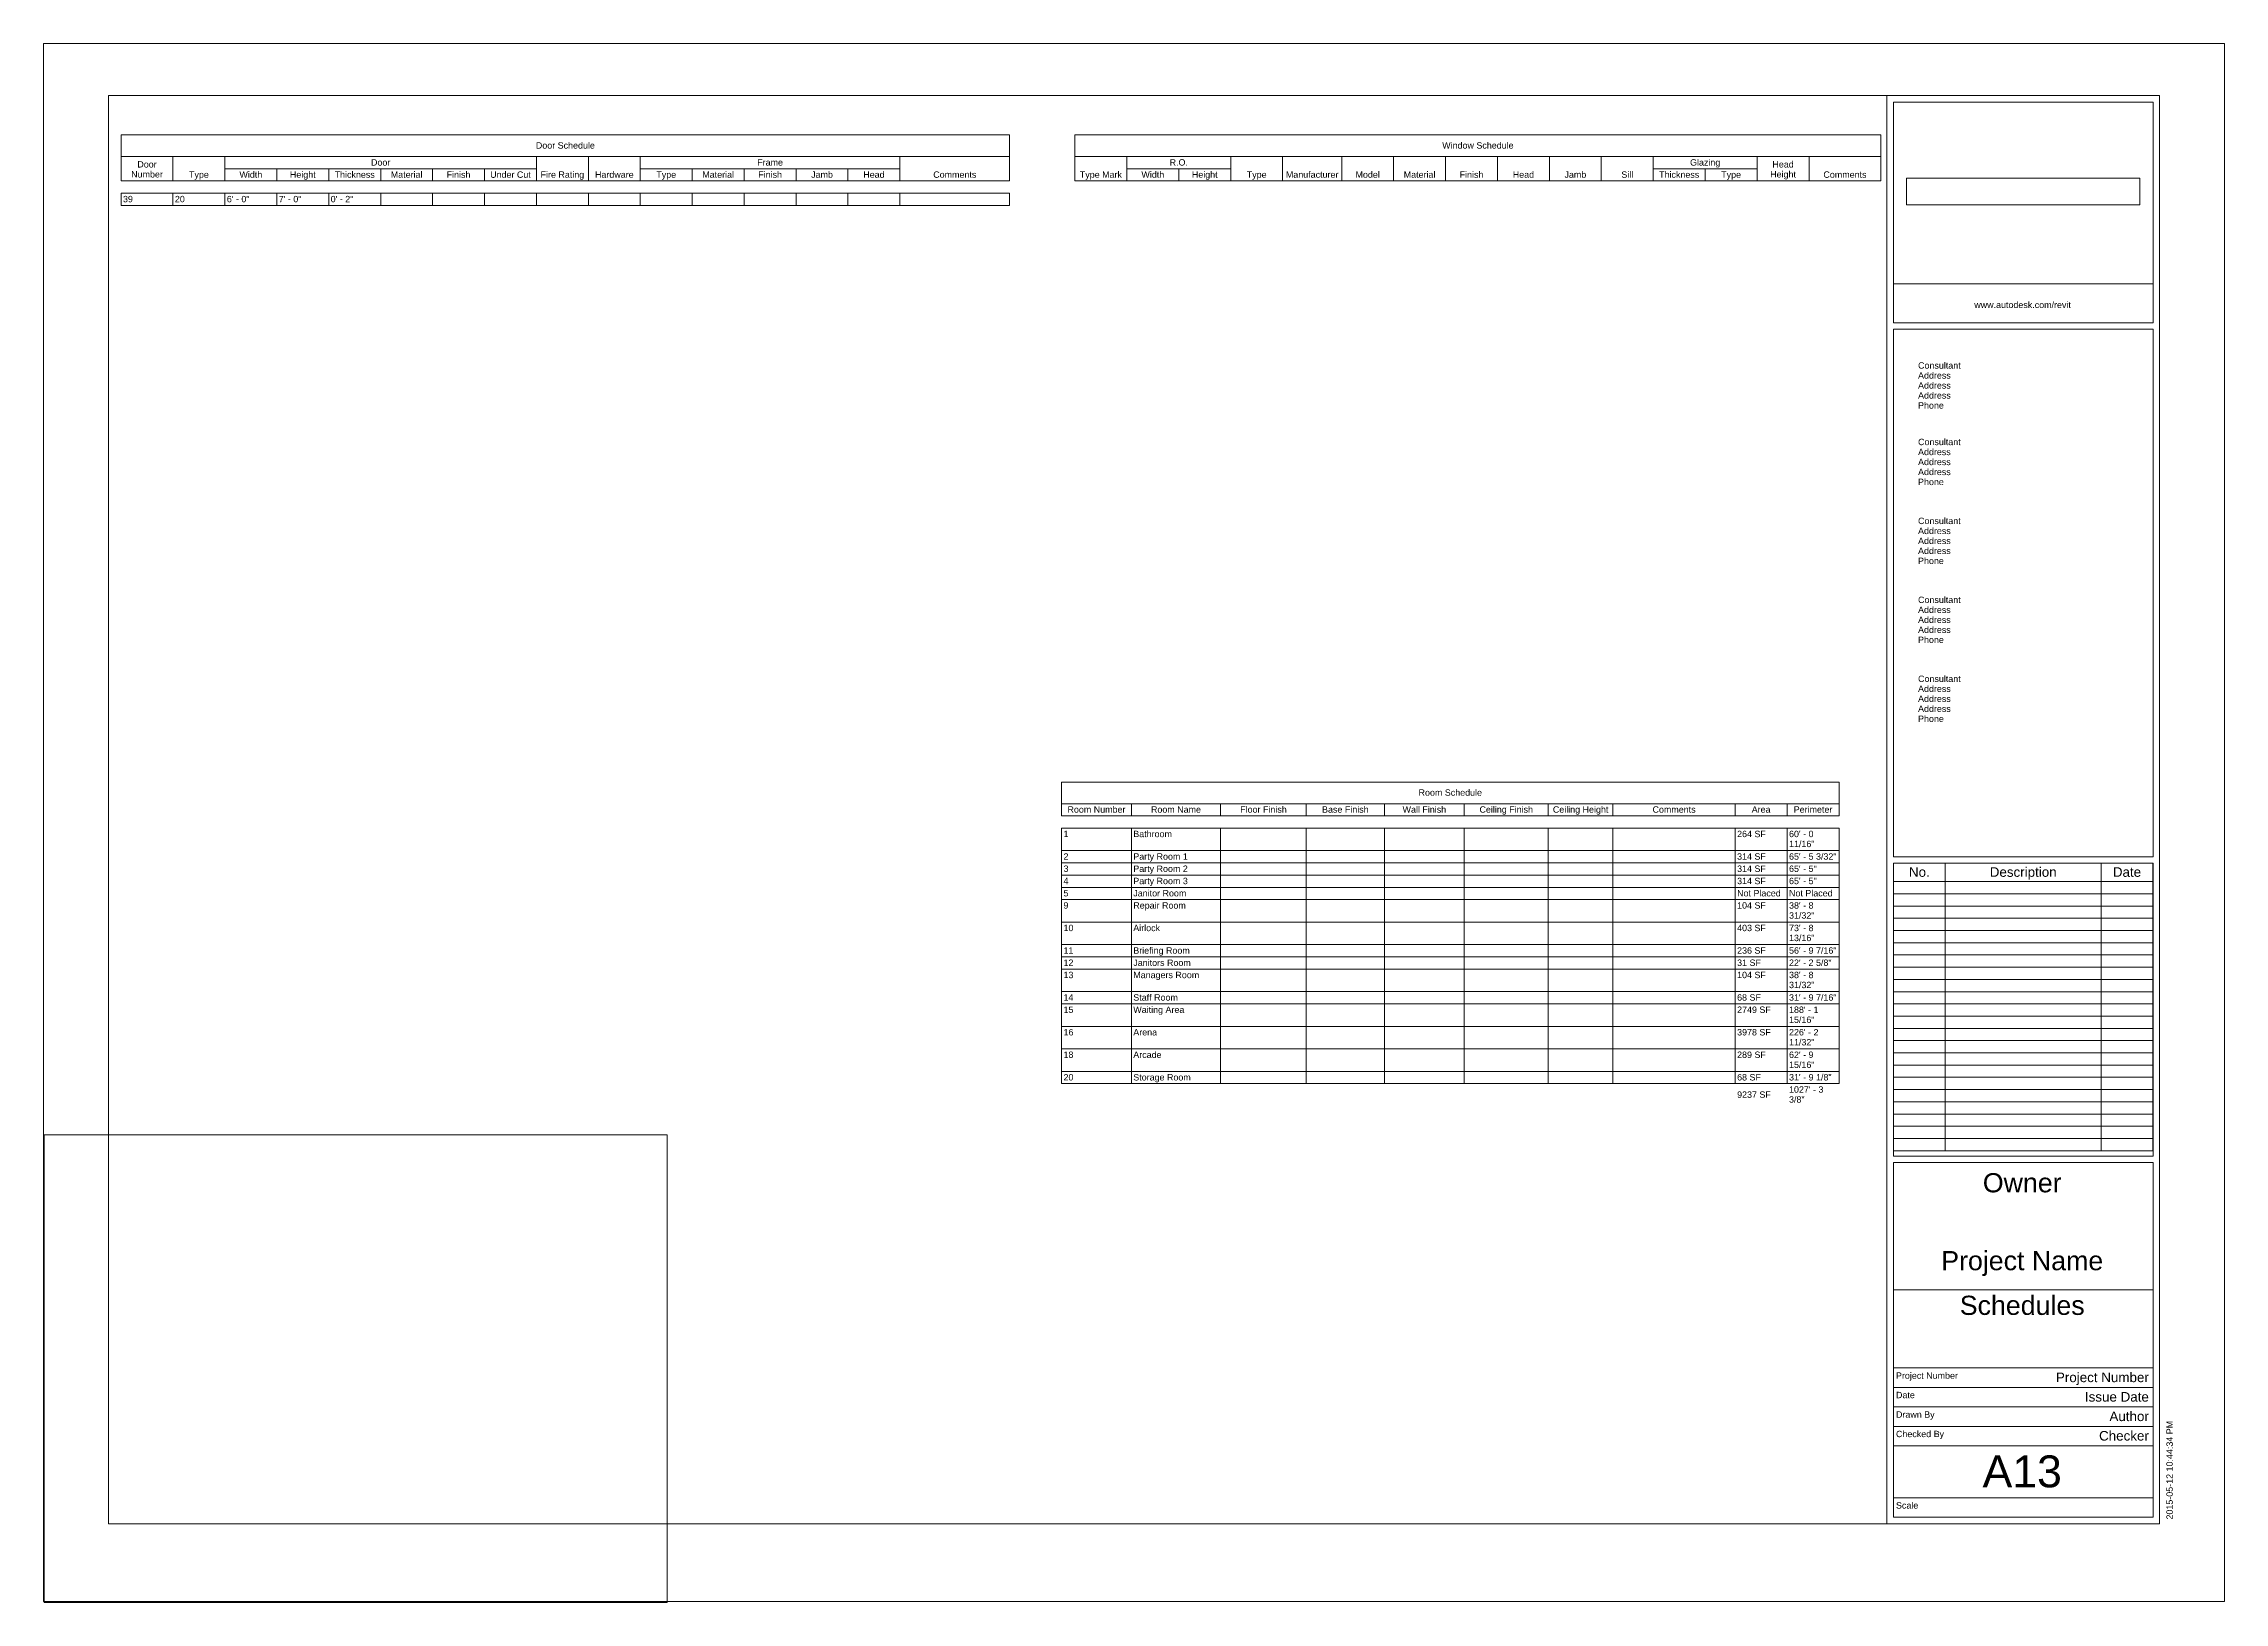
# Paper-space layout 'Layout1' of a CAD drawing. Header units: inches. Extents: x 0 to 42, y 0 to 30.
import ezdxf

# ---------------------------------------------------------------- set-up
doc = ezdxf.new("R2010")
doc.units = ezdxf.units.IN
doc.header["$MEASUREMENT"] = 0
for name, color, linetype, lineweight in [('A-DETL-THIN', 151, 'Continuous', 9), ('G-ANNO-SCHD', 231, 'Continuous', 9), ('G-ANNO-TTLB', 6, 'Continuous', 9), ('G-ANNO-TTLB-MEDM', 33, 'Continuous', 9), ('G-ANNO-TTLB-THIN', 151, 'Continuous', 9)]:
    doc.layers.add(name, color=color, linetype=linetype, lineweight=lineweight)
doc.styles.add('Arial', font='arial.ttf', dxfattribs={"height": 0.122942})
doc.styles.add('Arial_1', font='arial.ttf', dxfattribs={"height": 0.614708})
doc.styles.add('Arial_2', font='arial.ttf', dxfattribs={"height": 0.368825})
doc.styles.add('Arial_3', font='arial.ttf', dxfattribs={"height": 0.184412})
picture_1 = doc.add_image_def('image1.bmp', size_in_pixel=(681, 78))

# ---------------------------------------------------------------- blocks, each defined once
blk = doc.blocks.new('E1 30 x 42 Horizontal - E1 30x42 Horizontal-3923-Schedules')
at = {"layer": 'G-ANNO-TTLB-MEDM'}
for p, q in [((1.24, 29.014), (1.24, 1.514)), ((40.74, 29.014), (1.24, 29.014)), ((35.49, 29.014), (35.49, 1.514)), ((40.74, 29.014), (40.74, 1.514)), ((35.615, 24.639), (35.615, 28.889)), ((35.615, 28.889), (40.615, 28.889)), ((40.615, 28.889), (40.615, 24.639)), ((40.615, 24.639), (35.615, 24.639)), ((35.615, 24.514), (40.615, 24.514)), ((35.615, 24.514), (35.615, 14.358)), ((40.615, 14.358), (40.615, 24.514)), ((35.615, 14.358), (40.615, 14.358)), ((35.615, 14.233), (35.615, 8.594)), ((40.615, 14.233), (35.615, 14.233)), ((40.615, 8.594), (40.615, 14.233)), ((35.615, 8.594), (40.615, 8.594)), ((35.615, 1.639), (35.615, 8.469)), ((35.615, 8.469), (40.615, 8.469)), ((40.615, 8.469), (40.615, 1.639)), ((35.615, 6.02), (40.615, 6.02)), ((1.24, 1.514), (40.74, 1.514)), ((40.615, 1.639), (35.615, 1.639))]:
    blk.add_line(p, q, dxfattribs=at)
at = {"layer": 'G-ANNO-TTLB-THIN'}
for p, q in [((-0.01, 30.014), (41.99, 30.014)), ((-0.01, 0.014), (-0.01, 30.014)), ((41.99, 0.014), (41.99, 30.014)), ((35.615, 25.389), (40.615, 25.389)), ((35.615, 4.514), (40.615, 4.514)), ((35.615, 4.139), (40.615, 4.139)), ((35.615, 3.764), (40.615, 3.764)), ((35.615, 3.389), (40.615, 3.389)), ((35.615, 3.014), (40.615, 3.014)), ((35.615, 2.014), (40.615, 2.014)), ((-0.01, 0.014), (41.99, 0.014))]:
    blk.add_line(p, q, dxfattribs=at)
at = {"layer": 'G-ANNO-TTLB', "line_spacing_factor": 0.938532, "style": 'Arial', "bg_fill": 3, "box_fill_scale": 1.25, "bg_fill_color": 0, "bg_fill_transparency": 0}
for s, insert, char_height, width, attachment_point in [('www.autodesk.com/revit', (38.103, 25.045), 0.12294, 2.202, 2), ('Consultant\\PAddress\\PAddress\\PAddress\\PPhone', (36.09, 23.878), 0.1229, 0.978, 1), ('Consultant\\PAddress\\PAddress\\PAddress\\PPhone', (36.09, 22.405), 0.1229, 0.978, 1), ('Consultant\\PAddress\\PAddress\\PAddress\\PPhone', (36.09, 20.885), 0.1229, 0.978, 1), ('Consultant\\PAddress\\PAddress\\PAddress\\PPhone', (36.09, 19.365), 0.1229, 0.978, 1), ('Consultant\\PAddress\\PAddress\\PAddress\\PPhone', (36.09, 17.845), 0.1229, 0.978, 1)]:
    blk.add_mtext(s, dxfattribs=dict(at, insert=insert, char_height=char_height, width=width, attachment_point=attachment_point))
at = {"layer": 'G-ANNO-TTLB'}
image = blk.add_image(picture_1, insert=(35.866, 26.907), size_in_units=(4.493, 0.515), dxfattribs=at)
image.dxf.flags = 7
at = {"layer": 'G-ANNO-TTLB', "char_height": 0.1229, "attachment_point": 1, "line_spacing_factor": 0.938532, "style": 'Arial', "bg_fill": 3, "box_fill_scale": 1.25, "bg_fill_color": 0, "bg_fill_transparency": 0}
for s, insert, width in [('Date', (35.665, 4.054), 0.432), ('Scale', (35.665, 1.929), 0.5115)]:
    blk.add_mtext(s, dxfattribs=dict(at, insert=insert, width=width))
at = {"layer": 'G-ANNO-TTLB', "attachment_point": 1, "line_spacing_factor": 0.938532, "style": 'Arial', "bg_fill": 3, "box_fill_scale": 1.25, "bg_fill_color": 0, "bg_fill_transparency": 0}
for s, insert, char_height, width in [('Project Number', (35.665, 4.428), 0.12294, 1.419), ('Drawn By', (35.665, 3.678), 0.1229, 0.876)]:
    blk.add_mtext(s, dxfattribs=dict(at, insert=insert, char_height=char_height, width=width))
at = {"layer": 'G-ANNO-TTLB', "insert": (35.665, 3.304), "char_height": 0.1229, "width": 1.098, "attachment_point": 1, "line_spacing_factor": 0.938532, "style": 'Arial', "bg_fill": 3, "box_fill_scale": 1.25, "bg_fill_color": 0, "bg_fill_transparency": 0}
blk.add_mtext('Checked By', dxfattribs=at)

psp = doc.layouts.get("Layout1")

# ---------------------------------------------------------------- viewports
at = {"layer": '0'}
psp.add_viewport(center=(6, 4.5), size=(12, 9), view_center_point=(6, 4.5), view_height=12, dxfattribs=at)

# ---------------------------------------------------------------- next in the draw order: block references
at = {"layer": 'G-ANNO-TTLB'}
psp.add_blockref('E1 30 x 42 Horizontal - E1 30x42 Horizontal-3923-Schedules', (0, 0), dxfattribs=at)

# ---------------------------------------------------------------- next in the draw order: linework, layer by layer
at = {"layer": 'A-DETL-THIN'}
for p, q in [((1.481, 28.257), (1.481, 27.84)), ((18.595, 28.257), (1.481, 28.257)), ((18.595, 27.84), (18.595, 28.257)), ((19.852, 28.257), (19.852, 27.84)), ((35.373, 28.257), (19.852, 28.257)), ((35.373, 27.84), (35.373, 28.257)), ((1.481, 27.84), (1.481, 27.604)), ((1.481, 27.84), (18.595, 27.84)), ((2.481, 27.84), (2.481, 27.604)), ((3.481, 27.84), (3.481, 27.604)), ((9.481, 27.84), (9.481, 27.604)), ((10.481, 27.84), (10.481, 27.604)), ((11.481, 27.84), (11.481, 27.604)), ((16.481, 27.84), (16.481, 27.604)), ((18.595, 27.84), (18.595, 27.604)), ((19.852, 27.84), (19.852, 27.604)), ((19.852, 27.84), (35.373, 27.84)), ((20.852, 27.84), (20.852, 27.604)), ((22.852, 27.84), (22.852, 27.604)), ((23.852, 27.84), (23.852, 27.604)), ((24.99, 27.84), (24.99, 27.604)), ((25.99, 27.84), (25.99, 27.604)), ((26.99, 27.84), (26.99, 27.604)), ((27.99, 27.84), (27.99, 27.604)), ((28.99, 27.84), (28.99, 27.604)), ((29.99, 27.84), (29.99, 27.604)), ((30.99, 27.84), (30.99, 27.604)), ((32.99, 27.84), (32.99, 27.604)), ((33.99, 27.84), (33.99, 27.604)), ((35.373, 27.84), (35.373, 27.604)), ((1.481, 27.604), (1.481, 27.369)), ((2.481, 27.369), (1.481, 27.369)), ((2.481, 27.604), (2.481, 27.369)), ((3.481, 27.369), (2.481, 27.369)), ((4.481, 27.604), (3.481, 27.604)), ((3.481, 27.604), (3.481, 27.369)), ((4.481, 27.369), (3.481, 27.369)), ((5.481, 27.604), (4.481, 27.604)), ((4.481, 27.604), (4.481, 27.369)), ((5.481, 27.369), (4.481, 27.369)), ((6.481, 27.604), (5.481, 27.604)), ((5.481, 27.604), (5.481, 27.369)), ((6.481, 27.369), (5.481, 27.369)), ((7.481, 27.604), (6.481, 27.604)), ((6.481, 27.604), (6.481, 27.369)), ((7.481, 27.369), (6.481, 27.369)), ((8.481, 27.604), (7.481, 27.604)), ((7.481, 27.604), (7.481, 27.369)), ((8.481, 27.369), (7.481, 27.369)), ((9.481, 27.604), (8.481, 27.604)), ((8.481, 27.604), (8.481, 27.369)), ((9.481, 27.369), (8.481, 27.369)), ((9.481, 27.604), (9.481, 27.369)), ((10.481, 27.369), (9.481, 27.369)), ((10.481, 27.604), (10.481, 27.369)), ((11.481, 27.369), (10.481, 27.369)), ((12.481, 27.604), (11.481, 27.604)), ((11.481, 27.604), (11.481, 27.369)), ((12.481, 27.369), (11.481, 27.369)), ((13.481, 27.604), (12.481, 27.604)), ((12.481, 27.604), (12.481, 27.369)), ((13.481, 27.369), (12.481, 27.369)), ((14.481, 27.604), (13.481, 27.604)), ((13.481, 27.604), (13.481, 27.369)), ((14.481, 27.369), (13.481, 27.369)), ((15.481, 27.604), (14.481, 27.604)), ((14.481, 27.604), (14.481, 27.369)), ((15.481, 27.369), (14.481, 27.369)), ((16.481, 27.604), (15.481, 27.604)), ((15.481, 27.604), (15.481, 27.369)), ((16.481, 27.369), (15.481, 27.369)), ((16.481, 27.604), (16.481, 27.369)), ((18.595, 27.369), (16.481, 27.369)), ((18.595, 27.604), (18.595, 27.369)), ((19.852, 27.604), (19.852, 27.369)), ((20.852, 27.369), (19.852, 27.369)), ((21.852, 27.604), (20.852, 27.604)), ((20.852, 27.604), (20.852, 27.369)), ((21.852, 27.369), (20.852, 27.369)), ((22.852, 27.604), (21.852, 27.604)), ((21.852, 27.604), (21.852, 27.369)), ((22.852, 27.369), (21.852, 27.369)), ((22.852, 27.604), (22.852, 27.369)), ((23.852, 27.369), (22.852, 27.369)), ((23.852, 27.604), (23.852, 27.369)), ((24.99, 27.369), (23.852, 27.369)), ((24.99, 27.604), (24.99, 27.369)), ((25.99, 27.369), (24.99, 27.369)), ((25.99, 27.604), (25.99, 27.369)), ((26.99, 27.369), (25.99, 27.369)), ((26.99, 27.604), (26.99, 27.369)), ((27.99, 27.369), (26.99, 27.369)), ((27.99, 27.604), (27.99, 27.369)), ((28.99, 27.369), (27.99, 27.369)), ((28.99, 27.604), (28.99, 27.369)), ((29.99, 27.369), (28.99, 27.369)), ((29.99, 27.604), (29.99, 27.369)), ((30.99, 27.369), (29.99, 27.369)), ((31.99, 27.604), (30.99, 27.604)), ((30.99, 27.604), (30.99, 27.369)), ((31.99, 27.369), (30.99, 27.369)), ((32.99, 27.604), (31.99, 27.604)), ((31.99, 27.604), (31.99, 27.369)), ((32.99, 27.369), (31.99, 27.369)), ((32.99, 27.604), (32.99, 27.369)), ((33.99, 27.369), (32.99, 27.369)), ((33.99, 27.604), (33.99, 27.369)), ((35.373, 27.369), (33.99, 27.369)), ((35.373, 27.604), (35.373, 27.369)), ((2.481, 27.133), (1.481, 27.133)), ((1.481, 27.133), (1.481, 26.898)), ((2.481, 26.898), (1.481, 26.898)), ((3.481, 27.133), (2.481, 27.133)), ((2.481, 27.133), (2.481, 26.898)), ((3.481, 26.898), (2.481, 26.898)), ((4.481, 27.133), (3.481, 27.133)), ((3.481, 27.133), (3.481, 26.898)), ((4.481, 26.898), (3.481, 26.898)), ((5.481, 27.133), (4.481, 27.133)), ((4.481, 27.133), (4.481, 26.898)), ((5.481, 26.898), (4.481, 26.898)), ((6.481, 27.133), (5.481, 27.133)), ((5.481, 27.133), (5.481, 26.898)), ((6.481, 26.898), (5.481, 26.898)), ((7.481, 27.133), (6.481, 27.133)), ((6.481, 27.133), (6.481, 26.898)), ((7.481, 26.898), (6.481, 26.898)), ((8.481, 27.133), (7.481, 27.133)), ((7.481, 27.133), (7.481, 26.898)), ((8.481, 26.898), (7.481, 26.898)), ((9.481, 27.133), (8.481, 27.133)), ((8.481, 27.133), (8.481, 26.898)), ((9.481, 26.898), (8.481, 26.898)), ((10.481, 27.133), (9.481, 27.133)), ((9.481, 27.133), (9.481, 26.898)), ((10.481, 26.898), (9.481, 26.898)), ((11.481, 27.133), (10.481, 27.133)), ((10.481, 27.133), (10.481, 26.898)), ((11.481, 26.898), (10.481, 26.898)), ((12.481, 27.133), (11.481, 27.133)), ((11.481, 27.133), (11.481, 26.898)), ((12.481, 26.898), (11.481, 26.898)), ((13.481, 27.133), (12.481, 27.133)), ((12.481, 27.133), (12.481, 26.898)), ((13.481, 26.898), (12.481, 26.898)), ((14.481, 27.133), (13.481, 27.133)), ((13.481, 27.133), (13.481, 26.898)), ((14.481, 26.898), (13.481, 26.898)), ((15.481, 27.133), (14.481, 27.133)), ((14.481, 27.133), (14.481, 26.898)), ((15.481, 26.898), (14.481, 26.898)), ((16.481, 27.133), (15.481, 27.133)), ((15.481, 27.133), (15.481, 26.898)), ((16.481, 26.898), (15.481, 26.898)), ((18.595, 27.133), (16.481, 27.133)), ((16.481, 27.133), (16.481, 26.898)), ((18.595, 26.898), (16.481, 26.898)), ((18.595, 27.133), (18.595, 26.898)), ((19.595, 15.796), (19.595, 15.379)), ((34.568, 15.796), (19.595, 15.796)), ((34.568, 15.379), (34.568, 15.796)), ((19.595, 15.379), (19.595, 15.144)), ((19.595, 15.379), (34.568, 15.379)), ((20.939, 15.144), (19.595, 15.144)), ((20.939, 15.379), (20.939, 15.144)), ((22.657, 15.144), (20.939, 15.144)), ((22.657, 15.379), (22.657, 15.144)), ((24.308, 15.144), (22.657, 15.144)), ((24.308, 15.379), (24.308, 15.144)), ((25.812, 15.144), (24.308, 15.144)), ((25.812, 15.379), (25.812, 15.144)), ((27.351, 15.144), (25.812, 15.144)), ((27.351, 15.379), (27.351, 15.144)), ((28.967, 15.144), (27.351, 15.144)), ((28.967, 15.379), (28.967, 15.144)), ((30.214, 15.144), (28.967, 15.144)), ((30.214, 15.379), (30.214, 15.144)), ((32.568, 15.144), (30.214, 15.144)), ((32.568, 15.379), (32.568, 15.144)), ((33.568, 15.144), (32.568, 15.144)), ((33.568, 15.379), (33.568, 15.144)), ((34.568, 15.144), (33.568, 15.144)), ((34.568, 15.379), (34.568, 15.144)), ((20.939, 14.908), (19.595, 14.908)), ((19.595, 14.908), (19.595, 14.475)), ((22.657, 14.908), (20.939, 14.908)), ((20.939, 14.908), (20.939, 14.475)), ((24.308, 14.908), (22.657, 14.908)), ((22.657, 14.908), (22.657, 14.475)), ((25.812, 14.908), (24.308, 14.908)), ((24.308, 14.908), (24.308, 14.475)), ((27.351, 14.908), (25.812, 14.908)), ((25.812, 14.908), (25.812, 14.475)), ((28.967, 14.908), (27.351, 14.908)), ((27.351, 14.908), (27.351, 14.475)), ((30.214, 14.908), (28.967, 14.908)), ((28.967, 14.908), (28.967, 14.475)), ((32.568, 14.908), (30.214, 14.908)), ((30.214, 14.908), (30.214, 14.475)), ((33.568, 14.908), (32.568, 14.908)), ((32.568, 14.908), (32.568, 14.475)), ((34.568, 14.908), (33.568, 14.908)), ((33.568, 14.908), (33.568, 14.475)), ((34.568, 14.908), (34.568, 14.475)), ((20.939, 14.475), (19.595, 14.475)), ((19.595, 14.475), (19.595, 14.239)), ((22.657, 14.475), (20.939, 14.475)), ((20.939, 14.475), (20.939, 14.239)), ((24.308, 14.475), (22.657, 14.475)), ((22.657, 14.475), (22.657, 14.239)), ((25.812, 14.475), (24.308, 14.475)), ((24.308, 14.475), (24.308, 14.239)), ((27.351, 14.475), (25.812, 14.475)), ((25.812, 14.475), (25.812, 14.239)), ((28.967, 14.475), (27.351, 14.475)), ((27.351, 14.475), (27.351, 14.239)), ((30.214, 14.475), (28.967, 14.475)), ((28.967, 14.475), (28.967, 14.239)), ((32.568, 14.475), (30.214, 14.475)), ((30.214, 14.475), (30.214, 14.239)), ((33.568, 14.475), (32.568, 14.475)), ((32.568, 14.475), (32.568, 14.239)), ((34.568, 14.475), (33.568, 14.475)), ((33.568, 14.475), (33.568, 14.239)), ((34.568, 14.475), (34.568, 14.239)), ((20.939, 14.239), (19.595, 14.239)), ((19.595, 14.239), (19.595, 14.004)), ((20.939, 14.004), (19.595, 14.004)), ((19.595, 14.004), (19.595, 13.768)), ((22.657, 14.239), (20.939, 14.239)), ((20.939, 14.239), (20.939, 14.004)), ((22.657, 14.004), (20.939, 14.004)), ((20.939, 14.004), (20.939, 13.768)), ((24.308, 14.239), (22.657, 14.239)), ((22.657, 14.239), (22.657, 14.004)), ((24.308, 14.004), (22.657, 14.004)), ((22.657, 14.004), (22.657, 13.768)), ((25.812, 14.239), (24.308, 14.239)), ((24.308, 14.239), (24.308, 14.004)), ((25.812, 14.004), (24.308, 14.004)), ((24.308, 14.004), (24.308, 13.768)), ((27.351, 14.239), (25.812, 14.239)), ((25.812, 14.239), (25.812, 14.004)), ((27.351, 14.004), (25.812, 14.004)), ((25.812, 14.004), (25.812, 13.768)), ((28.967, 14.239), (27.351, 14.239)), ((27.351, 14.239), (27.351, 14.004)), ((28.967, 14.004), (27.351, 14.004)), ((27.351, 14.004), (27.351, 13.768)), ((30.214, 14.239), (28.967, 14.239)), ((28.967, 14.239), (28.967, 14.004)), ((30.214, 14.004), (28.967, 14.004)), ((28.967, 14.004), (28.967, 13.768)), ((32.568, 14.239), (30.214, 14.239)), ((30.214, 14.239), (30.214, 14.004)), ((32.568, 14.004), (30.214, 14.004)), ((30.214, 14.004), (30.214, 13.768)), ((33.568, 14.239), (32.568, 14.239)), ((32.568, 14.239), (32.568, 14.004)), ((33.568, 14.004), (32.568, 14.004)), ((32.568, 14.004), (32.568, 13.768)), ((34.568, 14.239), (33.568, 14.239)), ((33.568, 14.239), (33.568, 14.004)), ((34.568, 14.004), (33.568, 14.004)), ((33.568, 14.004), (33.568, 13.768)), ((34.568, 14.239), (34.568, 14.004)), ((34.568, 14.004), (34.568, 13.768)), ((36.615, 14.233), (35.615, 14.233)), ((35.615, 14.233), (35.615, 13.879)), ((40.614, 13.879), (35.615, 13.879)), ((35.615, 13.879), (35.615, 8.697)), ((39.615, 14.233), (36.615, 14.233)), ((36.615, 14.233), (36.615, 13.879)), ((36.615, 13.879), (36.615, 8.697)), ((40.614, 14.233), (39.615, 14.233)), ((39.615, 14.233), (39.615, 13.879)), ((39.615, 13.879), (39.615, 8.697)), ((40.614, 14.233), (40.614, 13.879)), ((40.614, 13.879), (40.614, 8.697)), ((20.939, 13.768), (19.595, 13.768)), ((19.595, 13.768), (19.595, 13.532)), ((20.939, 13.532), (19.595, 13.532)), ((19.595, 13.532), (19.595, 13.099)), ((22.657, 13.768), (20.939, 13.768)), ((20.939, 13.768), (20.939, 13.532)), ((22.657, 13.532), (20.939, 13.532)), ((20.939, 13.532), (20.939, 13.099)), ((24.308, 13.768), (22.657, 13.768)), ((22.657, 13.768), (22.657, 13.532)), ((24.308, 13.532), (22.657, 13.532)), ((22.657, 13.532), (22.657, 13.099)), ((25.812, 13.768), (24.308, 13.768)), ((24.308, 13.768), (24.308, 13.532)), ((25.812, 13.532), (24.308, 13.532)), ((24.308, 13.532), (24.308, 13.099)), ((27.351, 13.768), (25.812, 13.768)), ((25.812, 13.768), (25.812, 13.532)), ((27.351, 13.532), (25.812, 13.532)), ((25.812, 13.532), (25.812, 13.099)), ((28.967, 13.768), (27.351, 13.768)), ((27.351, 13.768), (27.351, 13.532)), ((28.967, 13.532), (27.351, 13.532)), ((27.351, 13.532), (27.351, 13.099)), ((30.214, 13.768), (28.967, 13.768)), ((28.967, 13.768), (28.967, 13.532)), ((30.214, 13.532), (28.967, 13.532)), ((28.967, 13.532), (28.967, 13.099)), ((32.568, 13.768), (30.214, 13.768)), ((30.214, 13.768), (30.214, 13.532)), ((32.568, 13.532), (30.214, 13.532)), ((30.214, 13.532), (30.214, 13.099)), ((33.568, 13.768), (32.568, 13.768)), ((32.568, 13.768), (32.568, 13.532)), ((33.568, 13.532), (32.568, 13.532)), ((32.568, 13.532), (32.568, 13.099)), ((34.568, 13.768), (33.568, 13.768)), ((33.568, 13.768), (33.568, 13.532)), ((34.568, 13.532), (33.568, 13.532)), ((33.568, 13.532), (33.568, 13.099)), ((34.568, 13.768), (34.568, 13.532)), ((34.568, 13.532), (34.568, 13.099)), ((40.614, 13.644), (35.615, 13.644)), ((20.939, 13.099), (19.595, 13.099)), ((19.595, 13.099), (19.595, 12.665)), ((22.657, 13.099), (20.939, 13.099)), ((20.939, 13.099), (20.939, 12.665)), ((24.308, 13.099), (22.657, 13.099)), ((22.657, 13.099), (22.657, 12.665)), ((25.812, 13.099), (24.308, 13.099)), ((24.308, 13.099), (24.308, 12.665)), ((27.351, 13.099), (25.812, 13.099)), ((25.812, 13.099), (25.812, 12.665)), ((28.967, 13.099), (27.351, 13.099)), ((27.351, 13.099), (27.351, 12.665)), ((30.214, 13.099), (28.967, 13.099)), ((28.967, 13.099), (28.967, 12.665)), ((32.568, 13.099), (30.214, 13.099)), ((30.214, 13.099), (30.214, 12.665)), ((33.568, 13.099), (32.568, 13.099)), ((32.568, 13.099), (32.568, 12.665)), ((34.568, 13.099), (33.568, 13.099)), ((33.568, 13.099), (33.568, 12.665)), ((34.568, 13.099), (34.568, 12.665)), ((40.614, 13.408), (35.615, 13.408)), ((40.614, 13.173), (35.615, 13.173)), ((20.939, 12.665), (19.595, 12.665)), ((19.595, 12.665), (19.595, 12.429)), ((22.657, 12.665), (20.939, 12.665)), ((20.939, 12.665), (20.939, 12.429)), ((24.308, 12.665), (22.657, 12.665)), ((22.657, 12.665), (22.657, 12.429)), ((25.812, 12.665), (24.308, 12.665)), ((24.308, 12.665), (24.308, 12.429)), ((27.351, 12.665), (25.812, 12.665)), ((25.812, 12.665), (25.812, 12.429)), ((28.967, 12.665), (27.351, 12.665)), ((27.351, 12.665), (27.351, 12.429)), ((30.214, 12.665), (28.967, 12.665)), ((28.967, 12.665), (28.967, 12.429)), ((32.568, 12.665), (30.214, 12.665)), ((30.214, 12.665), (30.214, 12.429)), ((33.568, 12.665), (32.568, 12.665)), ((32.568, 12.665), (32.568, 12.429)), ((34.568, 12.665), (33.568, 12.665)), ((33.568, 12.665), (33.568, 12.429)), ((34.568, 12.665), (34.568, 12.429)), ((40.614, 12.937), (35.615, 12.937)), ((40.614, 12.702), (35.615, 12.702)), ((20.939, 12.429), (19.595, 12.429)), ((19.595, 12.429), (19.595, 12.194)), ((20.939, 12.194), (19.595, 12.194)), ((19.595, 12.194), (19.595, 11.76)), ((22.657, 12.429), (20.939, 12.429)), ((20.939, 12.429), (20.939, 12.194)), ((22.657, 12.194), (20.939, 12.194)), ((20.939, 12.194), (20.939, 11.76)), ((24.308, 12.429), (22.657, 12.429)), ((22.657, 12.429), (22.657, 12.194)), ((24.308, 12.194), (22.657, 12.194)), ((22.657, 12.194), (22.657, 11.76)), ((25.812, 12.429), (24.308, 12.429)), ((24.308, 12.429), (24.308, 12.194)), ((25.812, 12.194), (24.308, 12.194)), ((24.308, 12.194), (24.308, 11.76)), ((27.351, 12.429), (25.812, 12.429)), ((25.812, 12.429), (25.812, 12.194)), ((27.351, 12.194), (25.812, 12.194)), ((25.812, 12.194), (25.812, 11.76)), ((28.967, 12.429), (27.351, 12.429)), ((27.351, 12.429), (27.351, 12.194)), ((28.967, 12.194), (27.351, 12.194)), ((27.351, 12.194), (27.351, 11.76)), ((30.214, 12.429), (28.967, 12.429)), ((28.967, 12.429), (28.967, 12.194)), ((30.214, 12.194), (28.967, 12.194)), ((28.967, 12.194), (28.967, 11.76)), ((32.568, 12.429), (30.214, 12.429)), ((30.214, 12.429), (30.214, 12.194)), ((32.568, 12.194), (30.214, 12.194)), ((30.214, 12.194), (30.214, 11.76)), ((33.568, 12.429), (32.568, 12.429)), ((32.568, 12.429), (32.568, 12.194)), ((33.568, 12.194), (32.568, 12.194)), ((32.568, 12.194), (32.568, 11.76)), ((34.568, 12.429), (33.568, 12.429)), ((33.568, 12.429), (33.568, 12.194)), ((34.568, 12.194), (33.568, 12.194)), ((33.568, 12.194), (33.568, 11.76)), ((34.568, 12.429), (34.568, 12.194)), ((34.568, 12.194), (34.568, 11.76)), ((40.614, 12.466), (35.615, 12.466)), ((40.614, 12.23), (35.615, 12.23)), ((20.939, 11.76), (19.595, 11.76)), ((19.595, 11.76), (19.595, 11.525)), ((22.657, 11.76), (20.939, 11.76)), ((20.939, 11.76), (20.939, 11.525)), ((24.308, 11.76), (22.657, 11.76)), ((22.657, 11.76), (22.657, 11.525)), ((25.812, 11.76), (24.308, 11.76)), ((24.308, 11.76), (24.308, 11.525)), ((27.351, 11.76), (25.812, 11.76)), ((25.812, 11.76), (25.812, 11.525)), ((28.967, 11.76), (27.351, 11.76)), ((27.351, 11.76), (27.351, 11.525)), ((30.214, 11.76), (28.967, 11.76)), ((28.967, 11.76), (28.967, 11.525)), ((32.568, 11.76), (30.214, 11.76)), ((30.214, 11.76), (30.214, 11.525)), ((33.568, 11.76), (32.568, 11.76)), ((32.568, 11.76), (32.568, 11.525)), ((34.568, 11.76), (33.568, 11.76)), ((33.568, 11.76), (33.568, 11.525)), ((34.568, 11.76), (34.568, 11.525)), ((40.614, 11.995), (35.615, 11.995)), ((20.939, 11.525), (19.595, 11.525)), ((19.595, 11.525), (19.595, 11.091)), ((22.657, 11.525), (20.939, 11.525)), ((20.939, 11.525), (20.939, 11.091)), ((24.308, 11.525), (22.657, 11.525)), ((22.657, 11.525), (22.657, 11.091)), ((25.812, 11.525), (24.308, 11.525)), ((24.308, 11.525), (24.308, 11.091)), ((27.351, 11.525), (25.812, 11.525)), ((25.812, 11.525), (25.812, 11.091)), ((28.967, 11.525), (27.351, 11.525)), ((27.351, 11.525), (27.351, 11.091)), ((30.214, 11.525), (28.967, 11.525)), ((28.967, 11.525), (28.967, 11.091)), ((32.568, 11.525), (30.214, 11.525)), ((30.214, 11.525), (30.214, 11.091)), ((33.568, 11.525), (32.568, 11.525)), ((32.568, 11.525), (32.568, 11.091)), ((34.568, 11.525), (33.568, 11.525)), ((33.568, 11.525), (33.568, 11.091)), ((34.568, 11.525), (34.568, 11.091)), ((40.614, 11.759), (35.615, 11.759)), ((40.614, 11.524), (35.615, 11.524)), ((20.939, 11.091), (19.595, 11.091)), ((19.595, 11.091), (19.595, 10.657)), ((22.657, 11.091), (20.939, 11.091)), ((20.939, 11.091), (20.939, 10.657)), ((24.308, 11.091), (22.657, 11.091)), ((22.657, 11.091), (22.657, 10.657)), ((25.812, 11.091), (24.308, 11.091)), ((24.308, 11.091), (24.308, 10.657)), ((27.351, 11.091), (25.812, 11.091)), ((25.812, 11.091), (25.812, 10.657)), ((28.967, 11.091), (27.351, 11.091)), ((27.351, 11.091), (27.351, 10.657)), ((30.214, 11.091), (28.967, 11.091)), ((28.967, 11.091), (28.967, 10.657)), ((32.568, 11.091), (30.214, 11.091)), ((30.214, 11.091), (30.214, 10.657)), ((33.568, 11.091), (32.568, 11.091)), ((32.568, 11.091), (32.568, 10.657)), ((34.568, 11.091), (33.568, 11.091)), ((33.568, 11.091), (33.568, 10.657)), ((34.568, 11.091), (34.568, 10.657)), ((40.614, 11.288), (35.615, 11.288)), ((40.614, 11.052), (35.615, 11.052)), ((20.939, 10.657), (19.595, 10.657)), ((19.595, 10.657), (19.595, 10.224)), ((22.657, 10.657), (20.939, 10.657)), ((20.939, 10.657), (20.939, 10.224)), ((24.308, 10.657), (22.657, 10.657)), ((22.657, 10.657), (22.657, 10.224)), ((25.812, 10.657), (24.308, 10.657)), ((24.308, 10.657), (24.308, 10.224)), ((27.351, 10.657), (25.812, 10.657)), ((25.812, 10.657), (25.812, 10.224)), ((28.967, 10.657), (27.351, 10.657)), ((27.351, 10.657), (27.351, 10.224)), ((30.214, 10.657), (28.967, 10.657)), ((28.967, 10.657), (28.967, 10.224)), ((32.568, 10.657), (30.214, 10.657)), ((30.214, 10.657), (30.214, 10.224)), ((33.568, 10.657), (32.568, 10.657)), ((32.568, 10.657), (32.568, 10.224)), ((34.568, 10.657), (33.568, 10.657)), ((33.568, 10.657), (33.568, 10.224)), ((34.568, 10.657), (34.568, 10.224)), ((40.614, 10.817), (35.615, 10.817)), ((40.614, 10.581), (35.615, 10.581)), ((20.939, 10.224), (19.595, 10.224)), ((19.595, 10.224), (19.595, 9.988)), ((22.657, 10.224), (20.939, 10.224)), ((20.939, 10.224), (20.939, 9.988)), ((24.308, 10.224), (22.657, 10.224)), ((22.657, 10.224), (22.657, 9.988)), ((25.812, 10.224), (24.308, 10.224)), ((24.308, 10.224), (24.308, 9.988)), ((27.351, 10.224), (25.812, 10.224)), ((25.812, 10.224), (25.812, 9.988)), ((28.967, 10.224), (27.351, 10.224)), ((27.351, 10.224), (27.351, 9.988)), ((30.214, 10.224), (28.967, 10.224)), ((28.967, 10.224), (28.967, 9.988)), ((32.568, 10.224), (30.214, 10.224)), ((30.214, 10.224), (30.214, 9.988)), ((33.568, 10.224), (32.568, 10.224)), ((32.568, 10.224), (32.568, 9.988)), ((34.568, 10.224), (33.568, 10.224)), ((33.568, 10.224), (33.568, 9.988)), ((34.568, 10.224), (34.568, 9.988)), ((40.614, 10.346), (35.615, 10.346)), ((40.614, 10.11), (35.615, 10.11)), ((20.939, 9.988), (19.595, 9.988)), ((22.657, 9.988), (20.939, 9.988)), ((24.308, 9.988), (22.657, 9.988)), ((25.812, 9.988), (24.308, 9.988)), ((27.351, 9.988), (25.812, 9.988)), ((28.967, 9.988), (27.351, 9.988)), ((30.214, 9.988), (28.967, 9.988)), ((32.568, 9.988), (30.214, 9.988)), ((33.568, 9.988), (32.568, 9.988)), ((34.568, 9.988), (33.568, 9.988)), ((40.614, 9.875), (35.615, 9.875)), ((40.614, 9.639), (35.615, 9.639)), ((40.614, 9.403), (35.615, 9.403)), ((40.614, 9.168), (35.615, 9.168)), ((40.614, 8.932), (35.615, 8.932)), ((40.614, 8.697), (35.615, 8.697))]:
    psp.add_line(p, q, dxfattribs=at)

# ---------------------------------------------------------------- next in the draw order: texts
at = {"layer": 'G-ANNO-SCHD', "line_spacing_factor": 0.938532}
for s, insert, char_height, width, attachment_point, style in [('Door\\PNumber', (1.981, 27.751), 0.1229, 0.726, 2, 'Arial'), ('Door', (6.481, 27.788), 0.1229, 0.4425, 2, 'Arial'), ('Door Schedule', (10.038, 28.115), 0.12294, 1.353, 2, 'Arial'), ('Frame', (13.981, 27.788), 0.1229, 0.5895, 2, 'Arial'), ('R.O.', (21.852, 27.788), 0.1229, 0.42, 2, 'Arial'), ('Window Schedule', (27.613, 28.115), 0.12294, 1.632, 2, 'Arial'), ('Glazing', (31.99, 27.788), 0.1229, 0.693, 2, 'Arial'), ('Head\\PHeight', (33.49, 27.751), 0.1229, 0.591, 2, 'Arial'), ('Type', (2.981, 27.553), 0.1229, 0.45, 2, 'Arial'), ('Width', (3.981, 27.553), 0.1229, 0.522, 2, 'Arial'), ('Height', (4.981, 27.553), 0.1229, 0.591, 2, 'Arial'), ('Thickness', (5.981, 27.553), 0.1229, 0.9195, 2, 'Arial'), ('Material', (6.981, 27.553), 0.1229, 0.726, 2, 'Arial'), ('Finish', (7.981, 27.553), 0.1229, 0.5445, 2, 'Arial'), ('Under Cut', (8.981, 27.553), 0.1229, 0.9315, 2, 'Arial'), ('Fire Rating', (9.981, 27.553), 0.12294, 0.999, 2, 'Arial'), ('Hardware', (10.981, 27.553), 0.1229, 0.8805, 2, 'Arial'), ('Type', (11.981, 27.553), 0.1229, 0.45, 2, 'Arial'), ('Material', (12.981, 27.553), 0.1229, 0.726, 2, 'Arial'), ('Finish', (13.981, 27.553), 0.1229, 0.5445, 2, 'Arial'), ('Jamb', (14.981, 27.553), 0.1229, 0.4995, 2, 'Arial'), ('Head', (15.981, 27.553), 0.1229, 0.489, 2, 'Arial'), ('Comments', (17.538, 27.553), 0.1229, 0.987, 2, 'Arial'), ('Type Mark', (20.352, 27.553), 0.1229, 0.96, 2, 'Arial'), ('Width', (21.352, 27.553), 0.1229, 0.522, 2, 'Arial'), ('Height', (22.352, 27.553), 0.1229, 0.591, 2, 'Arial'), ('Type', (23.352, 27.553), 0.1229, 0.45, 2, 'Arial'), ('Manufacturer', (24.421, 27.553), 0.12294, 1.2045, 2, 'Arial'), ('Model', (25.49, 27.553), 0.1229, 0.5565, 2, 'Arial'), ('Material', (26.49, 27.553), 0.1229, 0.726, 2, 'Arial'), ('Finish', (27.49, 27.553), 0.1229, 0.5445, 2, 'Arial'), ('Head', (28.49, 27.553), 0.1229, 0.489, 2, 'Arial'), ('Jamb', (29.49, 27.553), 0.1229, 0.4995, 2, 'Arial'), ('Sill', (30.49, 27.553), 0.1229, 0.2715, 2, 'Arial'), ('Thickness', (31.49, 27.553), 0.1229, 0.9195, 2, 'Arial'), ('Type', (32.49, 27.553), 0.1229, 0.45, 2, 'Arial'), ('Comments', (34.682, 27.553), 0.1229, 0.987, 2, 'Arial'), ('39', (1.518, 27.082), 0.1229, 0.228, 1, 'Arial'), ('20', (2.518, 27.082), 0.1229, 0.228, 1, 'Arial'), ('6\' - 0"', (3.518, 27.082), 0.1229, 0.5205, 1, 'Arial'), ('7\' - 0"', (4.518, 27.082), 0.1229, 0.5205, 1, 'Arial'), ('0\' - 2"', (5.518, 27.082), 0.1229, 0.5205, 1, 'Arial'), ('Room Schedule', (27.081, 15.654), 0.12294, 1.455, 2, 'Arial'), ('Room Number', (20.267, 15.328), 0.12294, 1.3275, 2, 'Arial'), ('Room Name', (21.798, 15.328), 0.1229, 1.146, 2, 'Arial'), ('Floor Finish', (23.483, 15.328), 0.12294, 1.0665, 2, 'Arial'), ('Base Finish', (25.06, 15.328), 0.12294, 1.068, 2, 'Arial'), ('Wall Finish', (26.582, 15.328), 0.12294, 0.9975, 2, 'Arial'), ('Ceiling Finish', (28.159, 15.328), 0.12294, 1.2255, 2, 'Arial'), ('Ceiling Height', (29.591, 15.328), 0.12294, 1.272, 2, 'Arial'), ('Comments', (31.391, 15.328), 0.1229, 0.987, 2, 'Arial'), ('Area', (33.068, 15.328), 0.1229, 0.432, 2, 'Arial'), ('Perimeter', (34.068, 15.328), 0.1229, 0.885, 2, 'Arial'), ('1', (19.632, 14.857), 0.123, 0.114, 1, 'Arial'), ('Bathroom', (20.976, 14.857), 0.1229, 0.8865, 1, 'Arial'), ('264 SF', (32.605, 14.857), 0.1229, 0.66, 1, 'Arial'), ('60\' - 0\\P11/16"', (33.605, 14.857), 0.1229, 0.585, 1, 'Arial'), ('2', (19.632, 14.423), 0.123, 0.114, 1, 'Arial'), ('Party Room 1', (20.976, 14.423), 0.12294, 1.245, 1, 'Arial'), ('314 SF', (32.605, 14.423), 0.1229, 0.66, 1, 'Arial'), ('65\' - 5 3/32"', (33.605, 14.423), 0.12294, 1.0905, 1, 'Arial'), ('4', (19.632, 13.952), 0.123, 0.114, 1, 'Arial'), ('3', (19.632, 14.188), 0.123, 0.114, 1, 'Arial'), ('Party Room 2', (20.976, 14.188), 0.12294, 1.245, 1, 'Arial'), ('Party Room 3', (20.976, 13.952), 0.12294, 1.245, 1, 'Arial'), ('314 SF', (32.605, 14.188), 0.1229, 0.66, 1, 'Arial'), ('314 SF', (32.605, 13.952), 0.1229, 0.66, 1, 'Arial'), ('65\' - 5"', (33.605, 14.188), 0.1229, 0.6345, 1, 'Arial'), ('65\' - 5"', (33.605, 13.952), 0.1229, 0.6345, 1, 'Arial'), ('No.', (36.115, 14.155), 0.1844, 0.477, 2, 'Arial_3'), ('Description', (38.115, 14.155), 0.18441, 1.53225, 2, 'Arial_3'), ('Date', (40.114, 14.155), 0.1844, 0.648, 2, 'Arial_3'), ('5', (19.632, 13.716), 0.123, 0.114, 1, 'Arial'), ('9', (19.632, 13.481), 0.123, 0.114, 1, 'Arial'), ('Janitor Room', (20.976, 13.716), 0.12294, 1.215, 1, 'Arial'), ('Repair Room', (20.976, 13.481), 0.12294, 1.203, 1, 'Arial'), ('104 SF', (32.605, 13.481), 0.1229, 0.66, 1, 'Arial'), ('Not Placed', (32.605, 13.716), 0.1229, 1.0005, 1, 'Arial'), ('38\' - 8\\P31/32"', (33.605, 13.481), 0.1229, 0.585, 1, 'Arial'), ('Not Placed', (33.605, 13.716), 0.1229, 1.0005, 1, 'Arial'), ('10', (19.632, 13.047), 0.1229, 0.228, 1, 'Arial'), ('Airlock', (20.976, 13.047), 0.1229, 0.612, 1, 'Arial'), ('403 SF', (32.605, 13.047), 0.1229, 0.66, 1, 'Arial'), ('73\' - 8\\P13/16"', (33.605, 13.047), 0.1229, 0.585, 1, 'Arial'), ('11', (19.632, 12.613), 0.1229, 0.228, 1, 'Arial'), ('Briefing Room', (20.976, 12.613), 0.12294, 1.2945, 1, 'Arial'), ('236 SF', (32.605, 12.613), 0.1229, 0.66, 1, 'Arial'), ('56\' - 9 7/16"', (33.605, 12.613), 0.12294, 1.0905, 1, 'Arial'), ('12', (19.632, 12.378), 0.1229, 0.228, 1, 'Arial'), ('Janitors Room', (20.976, 12.378), 0.12294, 1.317, 1, 'Arial'), ('31 SF', (32.605, 12.378), 0.1229, 0.546, 1, 'Arial'), ('22\' - 2 5/8"', (33.605, 12.378), 0.12294, 0.9765, 1, 'Arial'), ('13', (19.632, 12.142), 0.1229, 0.228, 1, 'Arial'), ('Managers Room', (20.976, 12.142), 0.12294, 1.5105, 1, 'Arial'), ('104 SF', (32.605, 12.142), 0.1229, 0.66, 1, 'Arial'), ('38\' - 8\\P31/32"', (33.605, 12.142), 0.1229, 0.585, 1, 'Arial'), ('14', (19.632, 11.709), 0.1229, 0.228, 1, 'Arial'), ('15', (19.632, 11.473), 0.1229, 0.228, 1, 'Arial'), ('Waiting Area', (20.976, 11.473), 0.12294, 1.17, 1, 'Arial'), ('Staff Room', (20.976, 11.709), 0.1229, 1.023, 1, 'Arial'), ('68 SF', (32.605, 11.709), 0.1229, 0.546, 1, 'Arial'), ('2749 SF', (32.605, 11.473), 0.1229, 0.774, 1, 'Arial'), ('31\' - 9 7/16"', (33.605, 11.709), 0.12294, 1.0905, 1, 'Arial'), ('188\' - 1\\P15/16"', (33.605, 11.473), 0.1229, 0.6765, 1, 'Arial'), ('16', (19.632, 11.039), 0.1229, 0.228, 1, 'Arial'), ('Arena', (20.976, 11.039), 0.1229, 0.546, 1, 'Arial'), ('3978 SF', (32.605, 11.039), 0.1229, 0.774, 1, 'Arial'), ('226\' - 2\\P11/32"', (33.605, 11.039), 0.1229, 0.6765, 1, 'Arial'), ('18', (19.632, 10.606), 0.1229, 0.228, 1, 'Arial'), ('Arcade', (20.976, 10.606), 0.1229, 0.648, 1, 'Arial'), ('289 SF', (32.605, 10.606), 0.1229, 0.66, 1, 'Arial'), ('62\' - 9\\P15/16"', (33.605, 10.606), 0.1229, 0.585, 1, 'Arial'), ('20', (19.632, 10.172), 0.1229, 0.228, 1, 'Arial'), ('Storage Room', (20.976, 10.172), 0.12294, 1.3185, 1, 'Arial'), ('68 SF', (32.605, 10.172), 0.1229, 0.546, 1, 'Arial'), ('31\' - 9 1/8"', (33.605, 10.172), 0.12294, 0.9765, 1, 'Arial'), ('9237 SF', (32.605, 9.838), 0.1229, 0.774, 1, 'Arial'), ('1027\' - 3\\P3/8"', (33.605, 9.937), 0.1229, 0.7905, 1, 'Arial')]:
    psp.add_mtext(s, dxfattribs=dict(at, insert=insert, char_height=char_height, width=width, attachment_point=attachment_point, style=style))
at = {"layer": 'G-ANNO-TTLB', "line_spacing_factor": 0.938532}
for s, insert, char_height, width, attachment_point, style in [('Owner', (38.096, 8.264), 0.3688, 1.791, 2, 'Arial_2'), ('Project Name', (38.096, 6.764), 0.36882, 3.7125, 2, 'Arial_2'), ('Schedules', (38.096, 5.904), 0.3688, 2.8665, 2, 'Arial_2'), ('Project Number', (40.535, 4.425), 0.18441, 2.1285, 3, 'Arial_3'), ('Issue Date', (40.535, 4.05), 0.1844, 1.467, 3, 'Arial_3'), ('Author', (40.535, 3.675), 0.1844, 0.9045, 3, 'Arial_3'), ('Checker', (40.535, 3.3), 0.1844, 1.14075, 3, 'Arial_3'), ('A13', (38.096, 2.83), 0.6147, 1.8225, 2, 'Arial_1')]:
    psp.add_mtext(s, dxfattribs=dict(at, insert=insert, char_height=char_height, width=width, attachment_point=attachment_point, style=style))
at = {"layer": 'G-ANNO-TTLB', "insert": (40.873, 1.595), "char_height": 0.12294, "width": 2.265, "attachment_point": 1, "rotation": 90, "line_spacing_factor": 0.938532, "style": 'Arial', "bg_fill": 3, "box_fill_scale": 1.25, "bg_fill_color": 0, "bg_fill_transparency": 0}
psp.add_mtext('2015-05-12 10:44:34 PM', dxfattribs=at)

doc.saveas('drawing.dxf')
